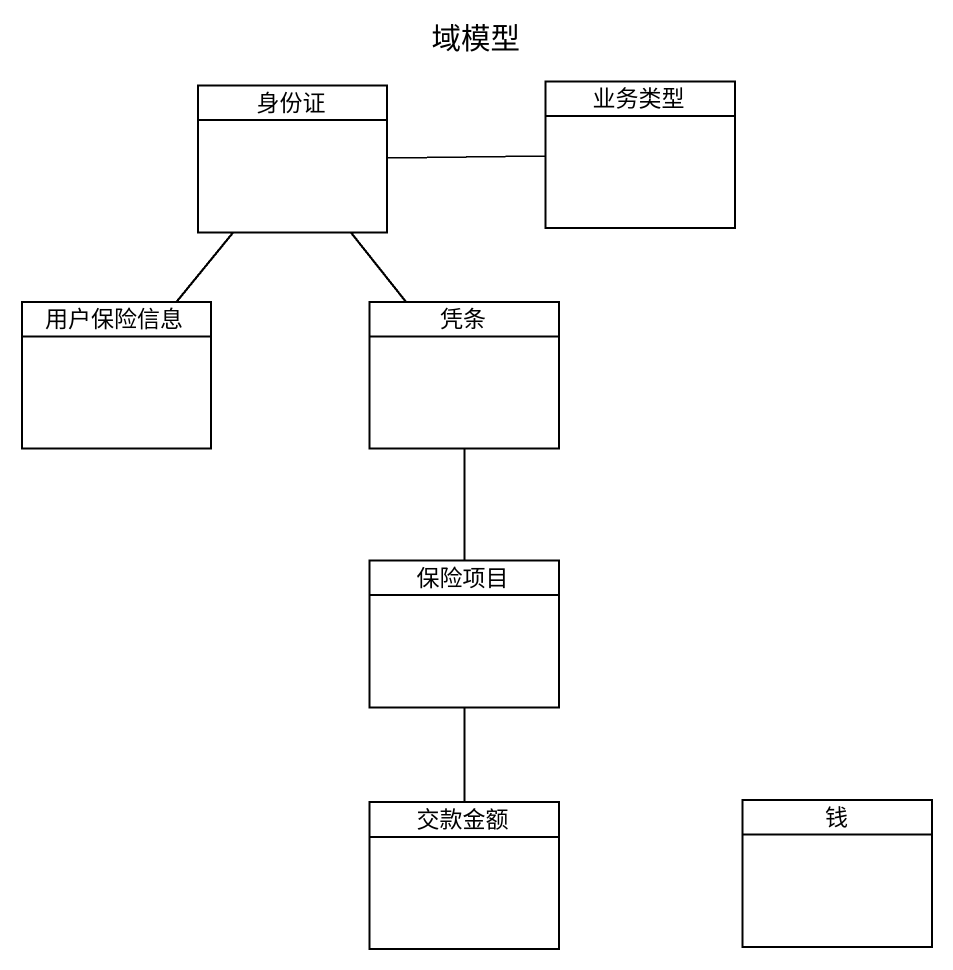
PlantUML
@startuml
title 域模型
hide circle
hide empty members
class 身份证
class 业务类型
class 用户保险信息
class 凭条
class 保险项目
class 交款金额
class 钱
身份证 -right- 业务类型
身份证 -- 用户保险信息
身份证 -- 凭条
凭条 -- 保险项目
保险项目 -- 交款金额
@enduml
